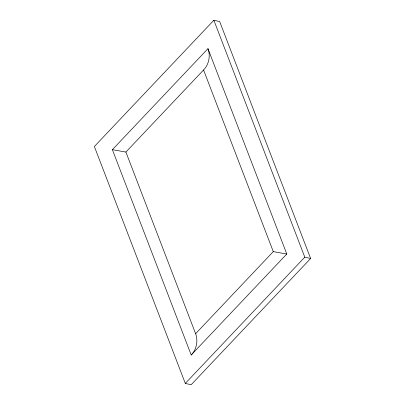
<?xml version="1.0" encoding="UTF-8"?>
<svg xmlns="http://www.w3.org/2000/svg" width="405" height="405" viewBox="0 0 405 405"><rect width="100%" height="100%" fill="white"/><g stroke="black" fill="none" stroke-linecap="round" stroke-linejoin="round"><path stroke-width="0.61" d="M213.855 20.25L94.37 146.504L185.313 383.424L191.145 384.75L310.63 258.496L219.687 21.576L213.855 20.25L304.798 257.165L310.63 258.496M203.563 69.989L125.899 152.052L195.62 333.69C198.313 340.767 196.572 349.621 191.201 355.003L112.382 149.673L207.968 48.671L286.801 254.046L273.284 251.621L203.563 69.989C208.919 64.592 210.686 55.743 207.968 48.671M195.62 333.69L273.284 251.621M191.201 355.003L286.786 253.996M185.313 383.424L304.798 257.165M112.382 149.673L125.899 152.052"/></g></svg>
